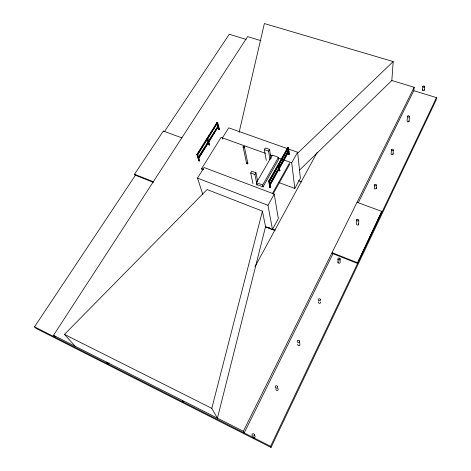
<?xml version="1.0" encoding="UTF-8"?>
<svg xmlns="http://www.w3.org/2000/svg" width="471" height="471" viewBox="0 0 471 471"><rect width="100%" height="100%" fill="white"/><g stroke="black" fill="none" stroke-linecap="round" stroke-linejoin="round"><path stroke-width="0.71" d="M358.678 224.667L358.761 219.769L357.312 219.227L356.706 219.739L356.641 224.632L358.078 225.173L358.678 224.667L358.678 223.937M356.706 219.739L356.7 220.475L357.295 221.005L358.755 220.51M332.108 253.345L357.359 263.371L381.798 211.397L356.989 202.271M340.056 258.608L340.044 259.386L339.414 259.921L338.549 259.904L337.942 259.338L337.96 258.555L338.59 258.026L339.456 258.043L340.056 258.608L340.133 262.683L339.509 263.212L338.649 263.189L338.048 262.63L337.942 259.338M338.048 262.63L338.066 261.852M320.616 301.935L320.586 302.753L319.939 303.312L319.055 303.283L318.455 302.682L318.484 301.864M299.45 340.951L299.409 341.828L298.732 342.417L297.819 342.382L297.207 341.734L297.248 340.863L297.925 340.268L298.838 340.303L299.45 340.951L299.945 345.06L299.279 345.649L298.373 345.608L297.766 344.972L297.813 344.101M374.451 184.791L374.298 188.541L374.881 189.036L376.288 188.559L376.453 184.809L375.864 184.314L374.451 184.791L374.451 185.486L375.046 185.986L376.459 185.509M275.953 388.758L275.894 389.676L276.506 390.365L277.431 390.412L278.125 389.794L278.184 388.869L277.572 388.186M381.798 211.397L357.359 263.371M239.103 132.422L264.372 23.55L393.197 61.56L391.831 80.494L299.438 170.161M391.395 149.648L391.089 154.211L391.672 154.676L393.044 154.217L393.362 149.654L392.773 149.183L391.395 149.648L391.407 150.308L391.996 150.779L393.373 150.314M407.574 116.101L407.062 120.9L407.656 121.96L408.993 121.518L409.523 116.72L408.916 115.654L407.574 116.101L408.174 117.173L409.523 116.72M391.23 80.311L414.18 87.288L413.797 90.691L358.343 202.577M422.304 89.761L422.74 86.317L424.053 85.887L424.654 86.899L424.2 90.338L422.899 90.773L422.334 90.355L422.828 89.337M413.997 90.756L436.476 97.627L436.099 100.076L271.043 447.45L36.079 328.411L34.524 326.815L135.554 175.029M262.429 211.114L265.556 226.686L217.437 418.16L211.803 408.351L262.429 211.114L207.075 189.542L64.48 334.404L75.23 346.273M271.043 447.45L270.595 446.308L436.476 97.627M333.227 253.257L244.172 432.937L243.354 431.265L414.18 87.288M265.632 226.716L272.456 229.424L278.343 218.638L274.228 194.093L204.09 167.511L197.514 178.12L202.866 194.611M279.056 182.583L294.822 188.459L300.38 178.274L297.607 152.227L288.646 149.054M254.952 266.78L317.089 152.539M272.456 229.424L267.975 205.303L274.228 194.093M294.822 188.459L291.714 162.778L297.607 152.227M272.214 193.893L289.588 162.848M273.139 193.893L289.759 164.173M277.613 170.296L269.412 184.797L288.258 151.003L288.864 151.22L270.03 185.026L288.864 151.22M278.326 169.036L279.038 167.776M279.75 166.51L288.258 151.003M269.777 187.558L270.03 187.111L270.542 187.299L270.289 187.746L269.777 187.558L268.723 181.523L268.976 181.07L269.494 181.264L270.542 187.299M279.792 170.885L279.126 164.267L279.792 170.885L279.285 170.702L279.327 168.889M288.564 154.247L288.805 153.817L289.312 153.999L289.07 154.423L288.564 154.247L287.863 148.636M268.764 181.094L287.822 147.505L288.435 147.723L269.447 181.694L268.764 181.094L269.447 181.694M278.614 164.085L278.361 164.526L278.879 164.709M268.829 181.459L279.968 161.824M280.687 160.558L281.405 159.292M282.123 158.026L287.51 148.524M269.388 181.323L288.435 147.723M270.289 187.746L269.235 181.718L269.494 181.264M288.281 148.112L288.529 147.682L288.017 147.5L287.775 147.935L288.281 148.112L289.07 154.423M263.024 186.893L278.744 159.275L278.455 157.326L272.332 155.118L256.471 182.677L256.854 184.561L263.024 186.893L262.671 185.015L278.455 157.326M257.084 185.197L254.941 174.564L255.965 172.798L251.744 171.232L250.719 172.992L252.951 183.637M269.971 159.704L268.552 151.097L269.542 149.389L265.367 147.9L264.372 149.601L266.227 160.364M109.013 362.876L108.248 364.136L106.517 362.087M202.059 169.907L201.659 168.618L221.046 137.402L265.403 153.299M198.844 160.852L199.115 160.423L199.586 160.605L199.321 161.029L198.844 160.852L196.937 154.7L197.208 154.27L197.69 154.447L199.586 160.605M218.609 129.307L218.862 128.901L219.333 129.072L219.08 129.478L218.609 129.307L216.984 122.913M207.275 139.316L208.841 144.897L209.312 145.068L209.571 144.656L207.823 138.374L207.346 138.203L207.081 138.621L207.558 138.792L207.823 138.374M198.026 157.685L217.914 126.04L218.479 126.24L198.709 158.268L198.138 158.056M199.698 155.571L205.544 146.269M206.322 145.027L208.27 141.93M209.047 140.688L210.219 138.827M210.996 137.585L212.168 135.725M213.334 133.864L214.505 132.004M215.282 130.761L216.843 128.283M218.479 126.24L198.709 158.268M196.966 154.282L217.019 122.495L217.59 122.695L197.661 154.871L196.966 154.282L197.661 154.871M197.855 153.428L199.398 150.985M200.163 149.766L203.248 144.88M204.402 143.043L209.795 134.494M210.566 133.269L212.109 130.826M212.88 129.607L214.034 127.771M214.805 126.552L217.019 122.495M197.543 154.494L217.59 122.695M199.321 161.029L197.42 154.877L197.69 154.447M217.243 122.501L217.72 122.672L217.461 123.078L219.08 129.478M55.584 337.477L53.535 335.305L247.599 36.62L260.781 40.63M153.281 182.33L134.853 175.012L134.518 174.264L163.337 131.038L181.941 137.885M164.479 131.574L229.259 34.253L246.115 39.411M297.431 153.411L393.197 61.56M424.654 86.899L423.341 87.329L422.74 86.317M217.119 122.884L217.684 123.084M288.482 148.106L287.822 147.505M287.263 148.565L228.676 127.835L222.477 137.838L222.83 139.251M264.372 149.601L268.552 151.097M270.248 155.047L272.326 155.795M277.866 157.791L291.714 162.778M279.533 170.261L280.039 170.449M298.408 180.723L301.852 181.989M250.719 172.992L254.941 174.564M196.937 154.7L197.42 154.877M268.723 181.523L269.235 181.718M269.347 184.438L269.965 184.667M256.471 182.677L262.671 185.015M201.659 168.618L203.713 169.401M197.514 178.12L267.975 205.303M134.518 174.264L153.658 181.859M267.816 227.157L269.871 227.97M272.603 229.059L275.341 230.142M332.079 252.656L357.371 262.694M265.22 226.781L274.776 230.572M64.48 334.404L211.803 408.351M53.535 335.305L243.354 431.265M34.524 326.815L270.595 446.308M254.475 435.451L255.094 436.181L255.017 437.165L254.299 437.818L253.351 437.759L252.733 437.023M182.277 400.391L183.525 402.24M163.337 131.038L163.62 131.827M207.346 138.203L209.312 145.068M217.72 122.672L219.333 129.072M243.101 146.917L246.639 163.484M244.337 146.781A0.624 0.512 -12.1 0 1 243.436 147.323A0.624 0.512 -12.1 0 1 243.383 146.44A0.624 0.512 -12.1 0 1 244.337 146.781L247.84 163.355M255.965 172.798L257.655 181.323M268.976 181.07L269.212 182.412M269.447 183.755L269.677 185.097M269.542 149.389L271.055 158.733M278.92 166.145L279.12 167.517M278.467 165.209L279.285 170.702M288.281 149.607L288.546 151.715M288.529 147.682L289.312 153.999M424.171 89.743L424.2 90.338M408.969 120.894L408.993 121.518M393.026 153.558L393.044 154.217M376.282 187.864L376.288 188.559M247.516 162.954A0.606 0.5 -12.1 0 1 247.717 163.696A0.606 0.5 -12.1 0 1 246.798 163.79A0.606 0.5 -12.1 0 1 246.916 163.013M320.398 299.444L320.368 300.268L319.721 300.828L318.832 300.804L318.225 300.198L318.255 299.373L318.902 298.814L319.791 298.844L320.398 299.444M277.513 386.455L277.46 387.386L276.754 388.01L275.823 387.963L275.205 387.274L275.264 386.344L275.965 385.72L276.895 385.767L277.513 386.455M254.352 434.515L254.275 435.504L253.545 436.158L252.591 436.099L251.967 435.363L252.044 434.374L252.774 433.72L253.728 433.779L254.352 434.515"/></g></svg>
